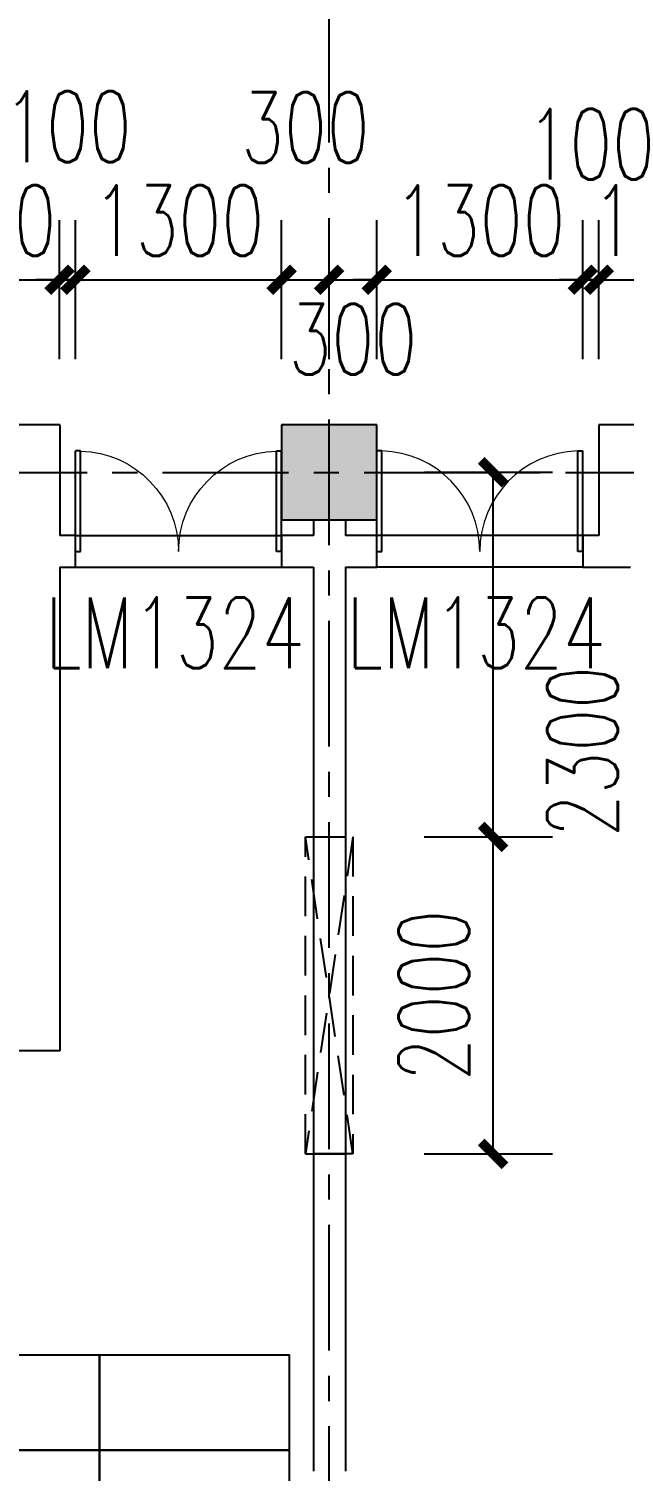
# Model space of a CAD drawing. Header units: millimetres. Extents: x -1048436 to -185795, y -983427 to 400387.
# Drawn here: x -725107 to -721352, y -141218 to -132121 of the extents above; entities that cross this region are included whole.
import ezdxf

# ---------------------------------------------------------------- set-up
doc = ezdxf.new("R2010")
doc.units = ezdxf.units.MM
doc.header["$LTSCALE"] = 500
doc.linetypes.add('( Dashed )', pattern=[0.75, 0.5, -0.25])
doc.linetypes.add('一层轴网$0$CENTER', pattern=[50.8, 31.75, -6.35, 6.35, -6.35])
for name, color, linetype in [('COLUMN', 254, 'Continuous'), ('PUB_DIM', 3, 'Continuous'), ('PUB_HATCH', 8, 'Continuous'), ('一层轴网$0$建-轴线', 1, '一层轴网$0$CENTER'), ('建-墙', 254, 'Continuous'), ('建-家具', 8, 'Continuous'), ('建-符号-门编号', 13, 'Continuous'), ('建-门扇', 32, 'Continuous')]:
    doc.layers.add(name, color=color, linetype=linetype)
doc.styles.add('_TCH_DIM_T3', font='SIMPLEX', dxfattribs={"width": 0.705882, "bigfont": 'GBCBIG'})
doc.styles.add('_TCH_WINDOW', font='SIMPLEX', dxfattribs={"height": 3.5, "bigfont": 'GBCBIG'})
doc.dimstyles.new('_TCH_ARCH&&150', dxfattribs={"dimtxt": 446.25, "dimasz": 150, "dimexe": 375, "dimexo": 450, "dimgap": 150, "dimtad": 1, "dimdec": 0, "dimzin": 0, "dimdsep": 46, "dimtxsty": '_TCH_DIM_T3', "dimblk": 'ARCHTICK', "dimcen": 0.09, "dimclrt": 7, "dimazin": 2, "dimtfac": 1, "dimtdec": 0, "dimtix": 1, "dimtmove": 2, "dimatfit": 3, "dimldrblk": 'ARCHTICK', "dimfxl": 1, "dimtolj": 1, "dimtzin": 0, "dimarcsym": 0})

# ---------------------------------------------------------------- blocks, each defined once
blk = doc.blocks.new('A$C3D0C7A98')
at = {"layer": '建-家具'}
for points in [[(-5000, 6730.5), (-6200, 6730.5), (-6200, 7330.5), (-5000, 7330.5)], [(-3800, 6730.5), (-5000, 6730.5), (-5000, 7330.5), (-3800, 7330.5)], [(-5000, 6130.5), (-6200, 6130.5), (-6200, 6730.5), (-5000, 6730.5)], [(-3800, 6130.5), (-5000, 6130.5), (-5000, 6730.5), (-3800, 6730.5)]]:
    blk.add_lwpolyline(points, close=True, dxfattribs=at)
blk = doc.blocks.new('一层轴网')
at = {"layer": '一层轴网$0$建-轴线', "ltscale": 0.05}
blk.add_line((-2650, 73176.4), (54751.3, 73176.4), dxfattribs=at)
blk.add_lwpolyline([(30150, 57476.4), (30150, 82276.4)], dxfattribs=at)
blk = doc.blocks.new('_ArchTick')
at = {"color": 0, "linetype": 'ByBlock', "const_width": 0.4}
blk.add_lwpolyline([(-0.5, -0.5), (0.5, 0.5)], dxfattribs=at)
blk = doc.blocks.new('*D3005')
at = {"layer": 'Defpoints', "color": 0, "transparency": 16777216}
for p in [(-111243.1, 108600.9), (-110359, 108600.9), (-111243.1, 106300.9)]:
    blk.add_point(p, dxfattribs=at)
at = {"layer": 'PUB_DIM', "color": 0, "lineweight": -2, "transparency": 16777216}
for p, q in [((-110793.1, 108600.9), (-109984, 108600.9)), ((-110359, 106300.9), (-110359, 108600.9)), ((-110793.1, 106300.9), (-109984, 106300.9))]:
    blk.add_line(p, q, dxfattribs=at)
at = {"layer": 'PUB_DIM', "color": 0, "lineweight": -2, "transparency": 16777216, "xscale": 150, "yscale": 150, "zscale": 150}
for p, rotation in [((-110359, 108600.9), 90), ((-110359, 106300.9), 270)]:
    blk.add_blockref('_ArchTick', p, dxfattribs=dict(at, rotation=rotation))
at = {"layer": 'PUB_DIM', "color": 7, "transparency": 16777216, "insert": (-109795.3, 106838.8), "char_height": 446.25, "attachment_point": 5, "rotation": 90, "style": '_TCH_DIM_T3'}
blk.add_mtext('\\A1;2300', dxfattribs=at)
blk = doc.blocks.new('*D3006')
at = {"layer": 'Defpoints', "color": 0, "transparency": 16777216}
for p in [(-111243.1, 106300.9), (-110359, 106300.9), (-111243.1, 104300.9)]:
    blk.add_point(p, dxfattribs=at)
at = {"layer": 'PUB_DIM', "color": 0, "lineweight": -2, "transparency": 16777216}
for p, q in [((-110793.1, 106300.9), (-109984, 106300.9)), ((-110359, 104300.9), (-110359, 106300.9)), ((-110793.1, 104300.9), (-109984, 104300.9))]:
    blk.add_line(p, q, dxfattribs=at)
at = {"layer": 'PUB_DIM', "color": 0, "lineweight": -2, "transparency": 16777216, "xscale": 150, "yscale": 150, "zscale": 150}
for p, rotation in [((-110359, 106300.9), 90), ((-110359, 104300.9), 270)]:
    blk.add_blockref('_ArchTick', p, dxfattribs=dict(at, rotation=rotation))
at = {"layer": 'PUB_DIM', "color": 7, "transparency": 16777216, "insert": (-110732.2, 105300.9), "char_height": 446.25, "attachment_point": 5, "rotation": 90, "style": '_TCH_DIM_T3'}
blk.add_mtext('\\A1;2000', dxfattribs=at)
blk = doc.blocks.new('*D1336')
at = {"layer": 'Defpoints', "color": 0, "transparency": 16777216}
for p in [(-724912.7, -133703.4), (-725762.7, -134654.3), (-724912.7, -134654.3)]:
    blk.add_point(p, dxfattribs=at)
at = {"layer": 'PUB_DIM', "color": 0, "lineweight": -2, "transparency": 16777216}
for p, q in [((-725762.7, -134204.3), (-725762.7, -133328.4)), ((-724912.7, -134204.3), (-724912.7, -133328.4)), ((-725762.7, -133703.4), (-725912.7, -133703.4)), ((-725762.7, -133703.4), (-724912.7, -133703.4)), ((-724912.7, -133703.4), (-724762.7, -133703.4))]:
    blk.add_line(p, q, dxfattribs=at)
at = {"layer": 'PUB_DIM', "color": 0, "lineweight": -2, "transparency": 16777216, "xscale": 150, "yscale": 150, "zscale": 150}
blk.add_blockref('_ArchTick', (-725762.7, -133703.4), dxfattribs=at)
at = {"layer": 'PUB_DIM', "color": 0, "lineweight": -2, "transparency": 16777216, "xscale": 150, "yscale": 150, "zscale": 150, "rotation": 180}
blk.add_blockref('_ArchTick', (-724912.7, -133703.4), dxfattribs=at)
at = {"layer": 'PUB_DIM', "color": 7, "transparency": 16777216, "insert": (-725337.7, -133330.3), "char_height": 446.25, "attachment_point": 5, "style": '_TCH_DIM_T3'}
blk.add_mtext('\\A1;850', dxfattribs=at)
blk = doc.blocks.new('*D1337')
at = {"layer": 'Defpoints', "color": 0, "transparency": 16777216}
for p in [(-724812.7, -133703.4), (-724912.7, -134654.3), (-724812.7, -134654.3)]:
    blk.add_point(p, dxfattribs=at)
at = {"layer": 'PUB_DIM', "color": 0, "lineweight": -2, "transparency": 16777216}
for p, q in [((-724912.7, -134204.3), (-724912.7, -133328.4)), ((-724812.7, -134204.3), (-724812.7, -133328.4)), ((-724912.7, -133703.4), (-725062.7, -133703.4)), ((-724912.7, -133703.4), (-724812.7, -133703.4)), ((-724812.7, -133703.4), (-724662.7, -133703.4))]:
    blk.add_line(p, q, dxfattribs=at)
at = {"layer": 'PUB_DIM', "color": 0, "lineweight": -2, "transparency": 16777216, "xscale": 150, "yscale": 150, "zscale": 150}
blk.add_blockref('_ArchTick', (-724912.7, -133703.4), dxfattribs=at)
at = {"layer": 'PUB_DIM', "color": 0, "lineweight": -2, "transparency": 16777216, "xscale": 150, "yscale": 150, "zscale": 150, "rotation": 180}
blk.add_blockref('_ArchTick', (-724812.7, -133703.4), dxfattribs=at)
at = {"layer": 'PUB_DIM', "color": 7, "transparency": 16777216, "insert": (-724862.7, -132738), "char_height": 446.25, "attachment_point": 5, "style": '_TCH_DIM_T3'}
blk.add_mtext('\\A1;100', dxfattribs=at)
blk = doc.blocks.new('*D1338')
at = {"layer": 'Defpoints', "color": 0, "transparency": 16777216}
for p in [(-723512.7, -133703.4), (-724812.7, -134654.3), (-723512.7, -134654.3)]:
    blk.add_point(p, dxfattribs=at)
at = {"layer": 'PUB_DIM', "color": 0, "lineweight": -2, "transparency": 16777216}
for p, q in [((-724812.7, -134204.3), (-724812.7, -133328.4)), ((-723512.7, -134204.3), (-723512.7, -133328.4)), ((-724812.7, -133703.4), (-724962.7, -133703.4)), ((-724812.7, -133703.4), (-723512.7, -133703.4)), ((-723512.7, -133703.4), (-723362.7, -133703.4))]:
    blk.add_line(p, q, dxfattribs=at)
at = {"layer": 'PUB_DIM', "color": 0, "lineweight": -2, "transparency": 16777216, "xscale": 150, "yscale": 150, "zscale": 150}
blk.add_blockref('_ArchTick', (-724812.7, -133703.4), dxfattribs=at)
at = {"layer": 'PUB_DIM', "color": 0, "lineweight": -2, "transparency": 16777216, "xscale": 150, "yscale": 150, "zscale": 150, "rotation": 180}
blk.add_blockref('_ArchTick', (-723512.7, -133703.4), dxfattribs=at)
at = {"layer": 'PUB_DIM', "color": 7, "transparency": 16777216, "insert": (-724162.7, -133330.3), "char_height": 446.25, "attachment_point": 5, "style": '_TCH_DIM_T3'}
blk.add_mtext('\\A1;1300', dxfattribs=at)
blk = doc.blocks.new('*D1339')
at = {"layer": 'Defpoints', "color": 0, "transparency": 16777216}
for p in [(-723212.7, -133703.4), (-723512.7, -134654.3), (-723212.7, -134654.3)]:
    blk.add_point(p, dxfattribs=at)
at = {"layer": 'PUB_DIM', "color": 0, "lineweight": -2, "transparency": 16777216}
for p, q in [((-723512.7, -134204.3), (-723512.7, -133328.4)), ((-723212.7, -134204.3), (-723212.7, -133328.4)), ((-723512.7, -133703.4), (-723212.7, -133703.4))]:
    blk.add_line(p, q, dxfattribs=at)
at = {"layer": 'PUB_DIM', "color": 0, "lineweight": -2, "transparency": 16777216, "xscale": 150, "yscale": 150, "zscale": 150, "rotation": 180}
blk.add_blockref('_ArchTick', (-723512.7, -133703.4), dxfattribs=at)
at = {"layer": 'PUB_DIM', "color": 0, "lineweight": -2, "transparency": 16777216, "xscale": 150, "yscale": 150, "zscale": 150}
blk.add_blockref('_ArchTick', (-723212.7, -133703.4), dxfattribs=at)
at = {"layer": 'PUB_DIM', "color": 7, "transparency": 16777216, "insert": (-723362.7, -132742.8), "char_height": 446.25, "attachment_point": 5, "style": '_TCH_DIM_T3'}
blk.add_mtext('\\A1;300', dxfattribs=at)
blk = doc.blocks.new('*D1340')
at = {"layer": 'Defpoints', "color": 0, "transparency": 16777216}
for p in [(-722912.7, -133703.4), (-723212.7, -134654.3), (-722912.7, -134654.3)]:
    blk.add_point(p, dxfattribs=at)
at = {"layer": 'PUB_DIM', "color": 0, "lineweight": -2, "transparency": 16777216}
for p, q in [((-723212.7, -134204.3), (-723212.7, -133328.4)), ((-722912.7, -134204.3), (-722912.7, -133328.4)), ((-723212.7, -133703.4), (-722912.7, -133703.4))]:
    blk.add_line(p, q, dxfattribs=at)
at = {"layer": 'PUB_DIM', "color": 0, "lineweight": -2, "transparency": 16777216, "xscale": 150, "yscale": 150, "zscale": 150, "rotation": 180}
blk.add_blockref('_ArchTick', (-723212.7, -133703.4), dxfattribs=at)
at = {"layer": 'PUB_DIM', "color": 0, "lineweight": -2, "transparency": 16777216, "xscale": 150, "yscale": 150, "zscale": 150}
blk.add_blockref('_ArchTick', (-722912.7, -133703.4), dxfattribs=at)
at = {"layer": 'PUB_DIM', "color": 7, "transparency": 16777216, "insert": (-723062.7, -134078.6), "char_height": 446.25, "attachment_point": 5, "style": '_TCH_DIM_T3'}
blk.add_mtext('\\A1;300', dxfattribs=at)
blk = doc.blocks.new('*D1341')
at = {"layer": 'Defpoints', "color": 0, "transparency": 16777216}
for p in [(-721612.7, -133703.4), (-722912.7, -134654.3), (-721612.7, -134654.3)]:
    blk.add_point(p, dxfattribs=at)
at = {"layer": 'PUB_DIM', "color": 0, "lineweight": -2, "transparency": 16777216}
for p, q in [((-722912.7, -134204.3), (-722912.7, -133328.4)), ((-721612.7, -134204.3), (-721612.7, -133328.4)), ((-722912.7, -133703.4), (-723062.7, -133703.4)), ((-722912.7, -133703.4), (-721612.7, -133703.4)), ((-721612.7, -133703.4), (-721462.7, -133703.4))]:
    blk.add_line(p, q, dxfattribs=at)
at = {"layer": 'PUB_DIM', "color": 0, "lineweight": -2, "transparency": 16777216, "xscale": 150, "yscale": 150, "zscale": 150}
blk.add_blockref('_ArchTick', (-722912.7, -133703.4), dxfattribs=at)
at = {"layer": 'PUB_DIM', "color": 0, "lineweight": -2, "transparency": 16777216, "xscale": 150, "yscale": 150, "zscale": 150, "rotation": 180}
blk.add_blockref('_ArchTick', (-721612.7, -133703.4), dxfattribs=at)
at = {"layer": 'PUB_DIM', "color": 7, "transparency": 16777216, "insert": (-722262.7, -133330.3), "char_height": 446.25, "attachment_point": 5, "style": '_TCH_DIM_T3'}
blk.add_mtext('\\A1;1300', dxfattribs=at)
blk = doc.blocks.new('*D1342')
at = {"layer": 'Defpoints', "color": 0, "transparency": 16777216}
for p in [(-721512.7, -133703.4), (-721612.7, -134654.3), (-721512.7, -134654.3)]:
    blk.add_point(p, dxfattribs=at)
at = {"layer": 'PUB_DIM', "color": 0, "lineweight": -2, "transparency": 16777216}
for p, q in [((-721612.7, -134204.3), (-721612.7, -133328.4)), ((-721512.7, -134204.3), (-721512.7, -133328.4)), ((-721612.7, -133703.4), (-721762.7, -133703.4)), ((-721612.7, -133703.4), (-721512.7, -133703.4)), ((-721512.7, -133703.4), (-721362.7, -133703.4))]:
    blk.add_line(p, q, dxfattribs=at)
at = {"layer": 'PUB_DIM', "color": 0, "lineweight": -2, "transparency": 16777216, "xscale": 150, "yscale": 150, "zscale": 150}
blk.add_blockref('_ArchTick', (-721612.7, -133703.4), dxfattribs=at)
at = {"layer": 'PUB_DIM', "color": 0, "lineweight": -2, "transparency": 16777216, "xscale": 150, "yscale": 150, "zscale": 150, "rotation": 180}
blk.add_blockref('_ArchTick', (-721512.7, -133703.4), dxfattribs=at)
at = {"layer": 'PUB_DIM', "color": 7, "transparency": 16777216, "insert": (-721562.7, -132848.7), "char_height": 446.25, "attachment_point": 5, "style": '_TCH_DIM_T3'}
blk.add_mtext('\\A1;100', dxfattribs=at)
blk = doc.blocks.new('*D1343')
at = {"layer": 'Defpoints', "color": 0, "transparency": 16777216}
for p in [(-720512.7, -133703.4), (-721512.7, -134654.3), (-720512.7, -134654.3)]:
    blk.add_point(p, dxfattribs=at)
at = {"layer": 'PUB_DIM', "color": 0, "lineweight": -2, "transparency": 16777216}
for p, q in [((-721512.7, -134204.3), (-721512.7, -133328.4)), ((-720512.7, -134204.3), (-720512.7, -133328.4)), ((-721512.7, -133703.4), (-721662.7, -133703.4)), ((-721512.7, -133703.4), (-720512.7, -133703.4)), ((-720512.7, -133703.4), (-720362.7, -133703.4))]:
    blk.add_line(p, q, dxfattribs=at)
at = {"layer": 'PUB_DIM', "color": 0, "lineweight": -2, "transparency": 16777216, "xscale": 150, "yscale": 150, "zscale": 150}
blk.add_blockref('_ArchTick', (-721512.7, -133703.4), dxfattribs=at)
at = {"layer": 'PUB_DIM', "color": 0, "lineweight": -2, "transparency": 16777216, "xscale": 150, "yscale": 150, "zscale": 150, "rotation": 180}
blk.add_blockref('_ArchTick', (-720512.7, -133703.4), dxfattribs=at)
at = {"layer": 'PUB_DIM', "color": 7, "transparency": 16777216, "insert": (-721012.7, -133330.3), "char_height": 446.25, "attachment_point": 5, "style": '_TCH_DIM_T3'}
blk.add_mtext('\\A1;1000', dxfattribs=at)
blk = doc.blocks.new('$DorLib2D$00000002')
for p, q in [((-0.5, 0), (-0.5, 0.4875)), ((-0.475, 0.4875), (-0.5, 0.4875)), ((-0.475, 0), (-0.475, 0.4875)), ((0.475, 0), (0.475, 0.4875)), ((0.475, 0.4875), (0.5, 0.4875)), ((0.5, 0), (0.5, 0.4875)), ((-0.5, 0), (-0.475, 0)), ((0.5, 0), (0.475, 0))]:
    blk.add_line(p, q)
at = {"lineweight": 13}
for centre, start, end in [((-0.4875, 0), 0, 88.53072), ((0.4875, 0), 91.46928, 180)]:
    blk.add_arc(centre, 0.4875, start, end, dxfattribs=at)
blk = doc.blocks.new('A$C209F2007')
at = {"linetype": '( Dashed )'}
blk.add_lwpolyline([(-111243.1, 106300.9), (-111243.1, 104300.9), (-111543.1, 104300.9), (-111543.1, 106300.9), (-111243.1, 106300.9), (-111543.1, 104300.9), (-111243.1, 104300.9), (-111543.1, 106300.9)], dxfattribs=at)
at = {"layer": 'PUB_DIM'}
dim = blk.add_linear_dim(base=(-110359, 108600.9), p1=(-111243.1, 106300.9), p2=(-111243.1, 108600.9), angle=90, dimstyle='_TCH_ARCH&&150', dxfattribs=at)
dim.commit()
dim.dimension.update_dxf_attribs({"geometry": '*D3005', "text_midpoint": (-109795.3, 106838.8), "dimtype": 161})
dim = blk.add_aligned_dim(p1=(-111243.1, 104300.9), p2=(-111243.1, 106300.9), distance=-884, dimstyle='_TCH_ARCH&&150', dxfattribs=at)
dim.commit()
dim.dimension.update_dxf_attribs({"geometry": '*D3006', "text_midpoint": (-110732.2, 105300.9)})

msp = doc.modelspace()

# ---------------------------------------------------------------- hatches: boundary and pattern name
at = {"layer": 'PUB_HATCH'}
msp.add_hatch(color=256, dxfattribs=at).paths.add_polyline_path([(-723512.7, -134618.4), (-723512.7, -135218.4), (-722912.7, -135218.4), (-722912.7, -134618.4)])

# ---------------------------------------------------------------- linework, layer by layer
at = {"layer": 'COLUMN'}
for p, q in [((-723512.7, -134618.4), (-723512.7, -135218.4)), ((-722912.7, -134618.4), (-723512.7, -134618.4)), ((-722912.7, -135218.4), (-722912.7, -134618.4)), ((-723512.7, -135218.4), (-722912.7, -135218.4))]:
    msp.add_line(p, q, dxfattribs=at)
at = {"layer": '建-墙'}
for p, q in [((-724911.7, -134618), (-725763.1, -134618)), ((-724911.7, -134618), (-724911.7, -135317.5)), ((-721511.8, -134618), (-721511.8, -135317.1)), ((-720612.8, -134618), (-721511.8, -134618)), ((-723310.6, -135218.4), (-723310.6, -135317.5)), ((-723110.6, -135218.4), (-723110.6, -135317.1)), ((-724812.7, -135317.5), (-724911.7, -135317.5)), ((-724812.7, -135517.5), (-724812.7, -135317.5)), ((-723310.6, -135317.5), (-723512.7, -135317.5)), ((-723512.7, -135317.5), (-723512.7, -135517.5)), ((-722912.7, -135317.1), (-723110.6, -135317.1)), ((-722912.7, -135517.1), (-722912.7, -135317.1)), ((-721511.8, -135317.1), (-721612.7, -135317.1)), ((-721612.7, -135317.1), (-721612.7, -135517.1)), ((-724911.7, -135517.5), (-724812.7, -135517.5)), ((-724911.7, -135517.5), (-724911.7, -137168)), ((-723512.7, -135517.5), (-723310.6, -135517.5)), ((-723310.6, -135517.5), (-723310.6, -141218.4)), ((-723110.6, -135517.1), (-722912.7, -135517.1)), ((-723110.6, -135517.1), (-723110.6, -141218.4)), ((-721612.7, -135517.1), (-721311.8, -135517.1)), ((-724911.7, -137168), (-724911.7, -138568)), ((-724911.7, -138568), (-725461.7, -138568))]:
    msp.add_line(p, q, dxfattribs=at)
at = {"layer": '建-门扇'}
for p, q in [((-724812.7, -135317.5), (-723512.7, -135317.5)), ((-721612.7, -135317.1), (-722912.7, -135317.1)), ((-724812.7, -135517.5), (-723512.7, -135517.5)), ((-721612.7, -135517.1), (-722912.7, -135517.1))]:
    msp.add_line(p, q, dxfattribs=at)

# ---------------------------------------------------------------- block references
for name, p in [('一层轴网', (-753362.7, -208094.8)), ('A$C209F2007', (-611819.6, -243518.5))]:
    msp.add_blockref(name, p)
at = {"xscale": -1}
msp.add_blockref('A$C3D0C7A98', (-729661.7, -147817.5), dxfattribs=at)
at = {"layer": '建-门扇'}
ref = msp.add_blockref('$DorLib2D$00000002', (-724162.7, -135417.5), dxfattribs=dict(at, xscale=-1300, yscale=1300, zscale=200, rotation=359.9999999959405))
ref.add_attrib('A', 'LM1324', (-725002.7, -136153.6), dxfattribs={"layer": '建-符号-门编号', "height": 446.25, "style": '_TCH_WINDOW', "width": 0.705882})
ref = msp.add_blockref('$DorLib2D$00000002', (-722262.7, -135417.1), dxfattribs=dict(at, xscale=-1300, yscale=-1300, zscale=200, rotation=180.0000000040613))
ref.add_attrib('A', 'LM1324', (-723102.7, -136154), dxfattribs={"layer": '建-符号-门编号', "height": 446.25, "rotation": 0, "style": '_TCH_WINDOW', "width": 0.705882})

# ---------------------------------------------------------------- dimensions: what is measured, and where the dimension line sits
at = {"layer": 'PUB_DIM'}
for base, p1, p2, picture, middle in [((-724812.7, -133703.4), (-724912.7, -134654.3), (-724812.7, -134654.3), '*D1337', (-724862.7, -132738)), ((-723212.7, -133703.4), (-723512.7, -134654.3), (-723212.7, -134654.3), '*D1339', (-723362.7, -132742.8)), ((-721512.7, -133703.4), (-721612.7, -134654.3), (-721512.7, -134654.3), '*D1342', (-721562.7, -132848.7)), ((-722912.7, -133703.4), (-723212.7, -134654.3), (-722912.7, -134654.3), '*D1340', (-723062.7, -134078.6))]:
    dim = msp.add_linear_dim(base=base, p1=p1, p2=p2, angle=360, dimstyle='_TCH_ARCH&&150', dxfattribs=at)
    dim.commit()
    dim.dimension.update_dxf_attribs({"geometry": picture, "text_midpoint": middle, "dimtype": 129})
for p1, p2, picture, middle in [((-725762.7, -134654.3), (-724912.7, -134654.3), '*D1336', (-725337.7, -133330.3)), ((-724812.7, -134654.3), (-723512.7, -134654.3), '*D1338', (-724162.7, -133330.3)), ((-722912.7, -134654.3), (-721612.7, -134654.3), '*D1341', (-722262.7, -133330.3)), ((-721512.7, -134654.3), (-720512.7, -134654.3), '*D1343', (-721012.7, -133330.3))]:
    dim = msp.add_aligned_dim(p1=p1, p2=p2, distance=950.9, dimstyle='_TCH_ARCH&&150', dxfattribs=at)
    dim.commit()
    dim.dimension.update_dxf_attribs({"geometry": picture, "text_midpoint": middle})

doc.saveas('drawing.dxf')
